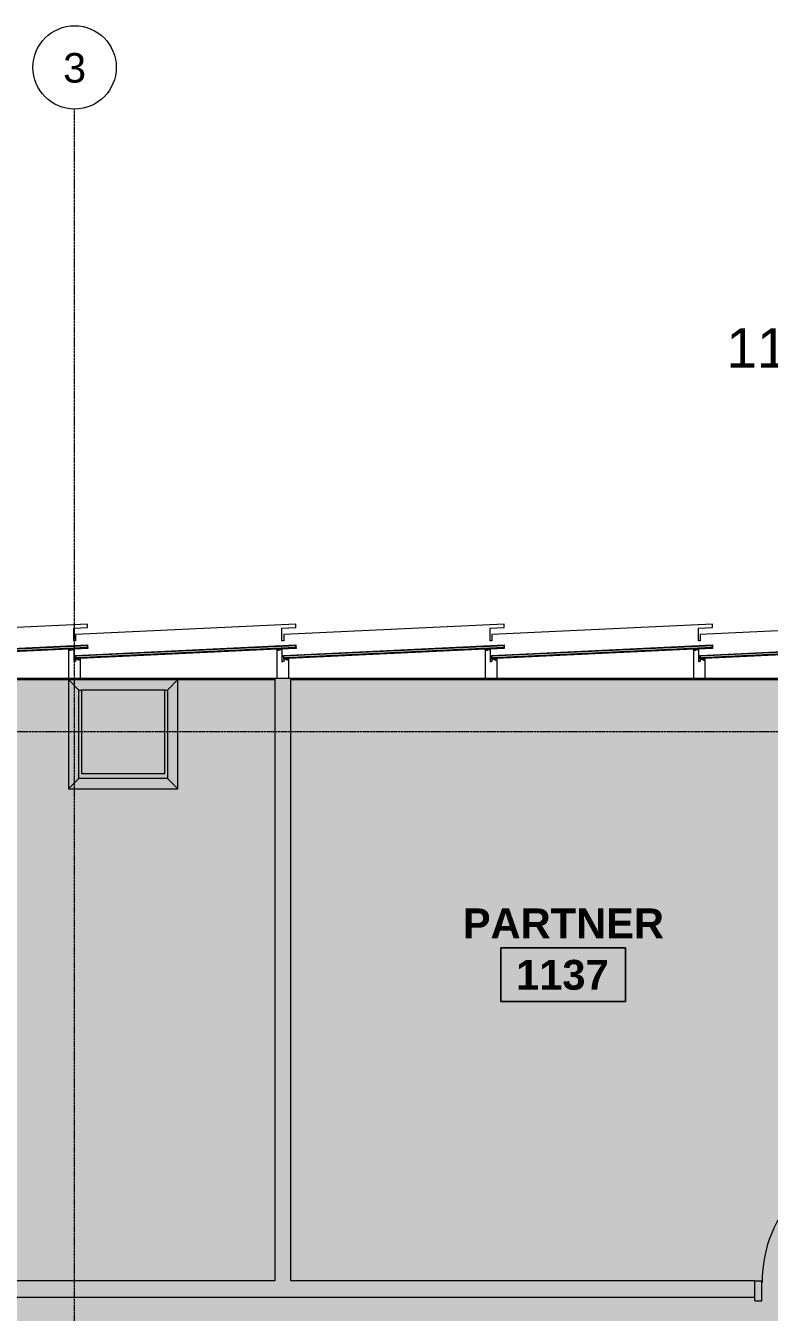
# Model space of a CAD drawing. Header units: inches. Extents: x -203 to 2070, y -968 to 768.
# Drawn here: x 580.6 to 794.9, y 397.9 to 768.5 of the extents above; entities that cross this region are included whole.
import ezdxf

# ---------------------------------------------------------------- set-up
doc = ezdxf.new("R2010")
doc.units = ezdxf.units.IN
doc.header["$MEASUREMENT"] = 0
doc.linetypes.add('Grid Line 1_2_', pattern=[0.875, 0.5, -0.125, 0.125, -0.125])
for name, color, linetype, lineweight in [('A-AREA-IDEN', 2, 'Continuous', 9), ('A-DETL-GENF', 92, 'Continuous', 9), ('A-DETL-THIN', 151, 'Continuous', 9), ('A-DOOR', 31, 'Continuous', 13), ('A-DOOR-FRAM', 31, 'Continuous', 20), ('A-Glaz-Exst', 7, 'Continuous', 9), ('A-WALL', 113, 'Continuous', 13), ('A-Wall-Exst', 7, 'Continuous', 9), ('A-WALL-PATT', 111, 'Continuous', 13), ('G-ANNO-TEXT', 231, 'Continuous', 9), ('Jenner and Block 11fl_BB_dwg', 8, 'Continuous', 9), ('S-GRID', 1, 'Continuous', 9), ('S-GRID-IDEN', 1, 'Continuous', 9)]:
    doc.layers.add(name, color=color, linetype=linetype, lineweight=lineweight)
doc.styles.add('Swis721 Lt BT', font='swissl.ttf', dxfattribs={"height": 11.352851})
doc.styles.add('Swis721 Lt BT_1', font='swissl.ttf', dxfattribs={"height": 8.514638})
doc.styles.add('Swis721 Lt BT_B', font='', dxfattribs={"height": 8.583975})
doc.styles.get('Swis721 Lt BT_B').set_extended_font_data('Swis721 Lt BT', bold=True)

# ---------------------------------------------------------------- blocks, each defined once
blk = doc.blocks.new('Single Flush - OTJ_SOLIDFLUSH_ALUM-5493998-LEVEL 11 - POWER _ SIGNAL')
at = {"layer": 'A-DOOR', "color": 8, "lineweight": 20}
for p, q in [((-7.42, 27.64), (-8.65, 26.4)), ((-8.65, 26.4), (16.67, 1.08)), ((17.91, 2.31), (-7.42, 27.64)), ((16.67, 1.08), (17.91, 2.31))]:
    blk.add_line(p, q, dxfattribs=at)
at = {"layer": 'A-DOOR', "color": 55, "lineweight": 9}
blk.add_arc((17.91, 2.31), 35.81, 135, 180.5, dxfattribs=at)
at = {"layer": 'A-DOOR-FRAM', "color": 8}
for p, q in [((-20, -3.44), (-20, 2.31)), ((-20, 2.31), (-18, 2.31)), ((-18, -3.44), (-18, 2.31)), ((18, -3.44), (18, 2.31)), ((18, 2.31), (20, 2.31)), ((20, -3.44), (20, 2.31)), ((-20, -3.44), (-18, -3.44)), ((18, -3.44), (20, -3.44))]:
    blk.add_line(p, q, dxfattribs=at)
blk = doc.blocks.new('Jenner and Block 11fl_BB_dwg_CW-60-V2-LEVEL 11 - POWER _ SIGNAL')
at = {"layer": 'A-Glaz-Exst'}
for p, q in [((12.71, 3.76), (9.71, -59.79)), ((12.2, 3.66), (9.21, -59.64)), ((12.7, 3.64), (11.95, 3.67)), ((11.38, -1.22), (11.47, -1.22)), ((11.38, -1.27), (11.46, -1.27)), ((11.51, -0.25), (11.47, -1.19)), ((11.69, -0.87), (11.49, -0.86)), ((11.67, -1.6), (11.68, -1.6)), ((11.68, -1.41), (11.69, -1.41)), ((11.68, -1.46), (11.68, -1.46)), ((11.68, -1.51), (11.68, -1.51)), ((11.68, -1.55), (11.68, -1.55)), ((11.69, -1.18), (11.7, -1.18)), ((11.69, -1.23), (11.7, -1.23)), ((11.69, -1.27), (11.69, -1.27)), ((11.69, -1.32), (11.69, -1.32)), ((11.69, -1.37), (11.69, -1.37)), ((11.7, -0.99), (11.71, -0.99)), ((11.7, -1.04), (11.7, -1.04)), ((11.7, -1.09), (11.7, -1.09)), ((11.7, -1.13), (11.7, -1.13)), ((11.71, -0.9), (11.71, -0.9)), ((11.71, -0.95), (11.71, -0.95)), ((8.67, -58.72), (8.75, -58.73)), ((8.67, -58.77), (8.75, -58.78)), ((8.94, -59.13), (8.74, -59.12)), ((8.96, -59.05), (8.97, -59.05)), ((8.96, -59.1), (8.96, -59.1)), ((8.97, -58.82), (8.98, -58.82)), ((8.97, -58.86), (8.97, -58.86)), ((8.97, -58.91), (8.97, -58.91)), ((8.97, -58.96), (8.97, -58.96)), ((8.96, -59), (8.97, -59)), ((8.98, -58.58), (8.99, -58.58)), ((8.98, -58.63), (8.99, -58.63)), ((8.98, -58.68), (8.98, -58.68)), ((8.98, -58.72), (8.98, -58.72)), ((8.98, -58.77), (8.98, -58.77)), ((8.99, -58.4), (9, -58.4)), ((8.99, -58.44), (8.99, -58.44)), ((8.99, -58.49), (8.99, -58.49)), ((8.99, -58.54), (8.99, -58.54)), ((8.96, -59.63), (9.71, -59.67))]:
    blk.add_line(p, q, dxfattribs=at)
at = {"layer": 'A-Glaz-Exst', "flags": 128}
for points in [[(9.95, -59.8), (12.95, 3.75), (12.7, 3.76), (11.95, 3.8), (11.76, -0.26), (11.7, -1.58), (9.02, -58.42), (8.96, -59.75), (9.95, -59.8)], [(14.14, 0), (14.14, -0.26), (17.76, -0.26), (17.95, 3.75), (18.96, 3.75), (15.96, -59.75), (14.14, -59.75), (14.14, -60)], [(2.96, -0.25), (3.14, -0.25), (3.14, 0)], [(11.56, -0.25), (8.14, -0.25), (8.14, 0), (8.14, -0.25)], [(2.96, -1.63), (2.96, -0.25), (2.96, -1.63), (11.5, -1.63)], [(11.44, -1.19), (11.42, -1.18), (11.42, -1.15), (11.35, -1.14), (11.32, -1.19), (11.31, -1.24), (11.32, -1.29), (11.34, -1.34), (11.41, -1.35), (11.41, -1.31), (11.44, -1.31)], [(11.49, -0.87), (11.47, -1.19), (11.41, -1.19), (11.41, -1.16), (11.38, -1.16), (11.33, -1.22), (11.32, -1.24), (11.33, -1.27), (11.37, -1.33), (11.4, -1.34), (11.4, -1.31), (11.47, -1.31), (11.46, -1.34)], [(11.45, -1.62), (11.47, -1.31), (11.45, -1.62), (11.65, -1.62)], [(8.97, -58.38), (8.71, -58.38), (2.96, -58.38), (2.96, -59.75), (2.96, -58.37)], [(8.75, -58.81), (8.71, -59.75), (8.14, -59.75), (8.14, -60)], [(8.72, -58.81), (8.7, -58.81), (8.7, -58.85), (8.62, -58.85), (8.6, -58.8), (8.6, -58.75), (8.61, -58.69), (8.63, -58.65), (8.71, -58.65), (8.71, -58.69), (8.73, -58.69)], [(8.74, -59.13), (8.75, -58.81), (8.69, -58.81), (8.68, -58.84), (8.65, -58.84), (8.61, -58.77), (8.61, -58.75), (8.62, -58.72), (8.66, -58.66), (8.69, -58.66), (8.69, -58.69), (8.76, -58.69), (8.77, -58.38)], [(8.76, -58.69), (8.77, -58.38), (8.76, -58.69), (8.76, -58.66)], [(2.96, -59.75), (3.14, -59.75), (3.14, -60)]]:
    blk.add_lwpolyline(points, dxfattribs=at)
at = {"layer": 'A-Glaz-Exst'}
for centre, radius, start, end in [((11.38, -1.25), 0.0249, 87.3555, 177.3555), ((11.38, -1.25), 0.0249, 177.3555, 267.3555), ((11.44, -1.16), 0.0305, 271.5516, 353.6896), ((11.43, -1.34), 0.0305, 1.0214, 83.1594), ((11.47, -1.25), 0.0249, 267.3555, 357.3555), ((11.47, -1.25), 0.0249, 357.3555, 87.3555), ((11.63, -0.5), 0.258, 238.8655, 297.0089), ((11.62, -0.6), 0.258, 238.8655, 297.0089), ((11.64, -0.31), 0.258, 238.8655, 297.0089), ((11.63, -0.41), 0.258, 238.8655, 297.0089), ((11.65, -0.03), 0.258, 238.8655, 297.0089), ((11.64, -0.12), 0.258, 238.8655, 297.0089), ((11.64, -0.22), 0.258, 238.8655, 297.0089), ((11.68, -1.53), 0.0234, 87.297, 267.297), ((11.67, -1.62), 0.0234, 87.297, 177.7828), ((11.67, -1.62), 0.0234, 87.297, 177.2547), ((11.69, -1.34), 0.0234, 87.297, 267.297), ((11.68, -1.44), 0.0234, 87.297, 267.297), ((11.7, -1.16), 0.0234, 87.297, 267.297), ((11.69, -1.25), 0.0234, 87.297, 267.297), ((11.68, -1.58), 0.0238, 260.3836, 353.7904), ((11.7, -0.97), 0.0234, 87.297, 267.297), ((11.7, -1.06), 0.0234, 87.297, 267.297), ((11.68, -1.48), 0.0234, 267.297, 87.297), ((11.68, -1.58), 0.0234, 15.8834, 87.297), ((11.68, -1.58), 0.0234, 267.297, 1.6464), ((11.71, -0.88), 0.0234, 175.8685, 267.297), ((11.69, -1.3), 0.0234, 267.297, 87.297), ((11.69, -1.39), 0.0234, 267.297, 87.297), ((11.71, -1.02), 0.0234, 267.297, 87.297), ((11.7, -1.11), 0.0234, 267.297, 87.297), ((11.7, -1.2), 0.0234, 267.297, 87.297), ((11.71, -0.92), 0.0234, 267.297, 87.297), ((8.67, -58.75), 0.0249, 87.3502, 177.3502), ((8.67, -58.75), 0.0249, 177.3502, 267.3502), ((8.72, -58.84), 0.0305, 1.0161, 83.1541), ((8.73, -58.66), 0.0305, 271.5463, 353.6844), ((8.83, -59.55), 0.34, 63.9852, 107.2002), ((8.75, -58.75), 0.0249, 357.3502, 87.3502), ((8.75, -58.75), 0.0249, 267.3502, 357.3502), ((8.97, -58.93), 0.0234, 87.3355, 267.3355), ((8.96, -59.03), 0.0234, 87.3355, 267.3355), ((8.96, -59.12), 0.0234, 87.3355, 193.174), ((8.98, -58.75), 0.0234, 87.3355, 267.3355), ((8.97, -58.84), 0.0234, 87.3355, 267.3355), ((8.99, -58.56), 0.0234, 87.3355, 267.3355), ((8.98, -58.65), 0.0234, 87.3355, 267.3355), ((8.96, -59.07), 0.0234, 267.3355, 87.3355), ((8.99, -58.37), 0.0234, 190.1274, 267.3355), ((8.99, -58.37), 0.0234, 190.6265, 267.3355), ((8.99, -58.47), 0.0234, 87.3355, 267.3355), ((8.97, -58.89), 0.0234, 267.3355, 87.3355), ((8.97, -58.98), 0.0234, 267.3355, 87.3355), ((8.98, -58.7), 0.0234, 267.3355, 87.3355), ((8.98, -58.79), 0.0234, 267.3355, 87.3355), ((9, -58.42), 0.0238, 0.8421, 94.2489), ((9, -58.42), 0.0234, 267.3355, 87.3355), ((8.99, -58.51), 0.0234, 267.3355, 87.3355), ((8.99, -58.61), 0.0234, 267.3355, 87.3355), ((8.83, -59.98), 0.34, 67.7305, 110.8758), ((8.83, -60.07), 0.34, 68.4686, 111.6228), ((8.83, -59.72), 0.34, 65.4949, 108.6593), ((8.83, -59.81), 0.34, 66.2438, 109.3942), ((8.83, -59.89), 0.34, 67.0021, 110.133), ((8.83, -59.64), 0.34, 64.7421, 107.928)]:
    blk.add_arc(centre, radius, start, end, dxfattribs=at)
blk = doc.blocks.new('Jenner and Block 11fl_BB_dwg_CW-60-5551899-LEVEL 11 - POWER _ SIGNAL')
at = {"layer": 'A-Glaz-Exst'}
for p, q in [((12.71, 3.76), (9.71, -59.79)), ((12.2, 3.66), (9.21, -59.64)), ((12.7, 3.64), (11.95, 3.67)), ((3.32, -1.63), (11.5, -1.63)), ((11.38, -1.22), (11.47, -1.22)), ((11.38, -1.27), (11.46, -1.27)), ((11.51, -0.25), (11.47, -1.19)), ((11.69, -0.87), (11.49, -0.86)), ((11.67, -1.6), (11.68, -1.6)), ((11.68, -1.41), (11.69, -1.41)), ((11.68, -1.46), (11.68, -1.46)), ((11.68, -1.51), (11.68, -1.51)), ((11.68, -1.55), (11.68, -1.55)), ((11.69, -1.18), (11.7, -1.18)), ((11.69, -1.23), (11.7, -1.23)), ((11.69, -1.27), (11.69, -1.27)), ((11.69, -1.32), (11.69, -1.32)), ((11.69, -1.37), (11.69, -1.37)), ((11.7, -0.99), (11.71, -0.99)), ((11.7, -1.04), (11.7, -1.04)), ((11.7, -1.09), (11.7, -1.09)), ((11.7, -1.13), (11.7, -1.13)), ((11.71, -0.9), (11.71, -0.9)), ((11.71, -0.95), (11.71, -0.95)), ((8.67, -58.72), (8.75, -58.73)), ((8.67, -58.77), (8.75, -58.78)), ((8.94, -59.13), (8.74, -59.12)), ((8.96, -59.05), (8.97, -59.05)), ((8.96, -59.1), (8.96, -59.1)), ((8.97, -58.82), (8.98, -58.82)), ((8.97, -58.86), (8.97, -58.86)), ((8.97, -58.91), (8.97, -58.91)), ((8.97, -58.96), (8.97, -58.96)), ((8.96, -59), (8.97, -59)), ((8.98, -58.58), (8.99, -58.58)), ((8.98, -58.63), (8.99, -58.63)), ((8.98, -58.68), (8.98, -58.68)), ((8.98, -58.72), (8.98, -58.72)), ((8.98, -58.77), (8.98, -58.77)), ((8.99, -58.4), (9, -58.4)), ((8.99, -58.44), (8.99, -58.44)), ((8.99, -58.49), (8.99, -58.49)), ((8.99, -58.54), (8.99, -58.54)), ((8.96, -59.63), (9.71, -59.67))]:
    blk.add_line(p, q, dxfattribs=at)
at = {"layer": 'A-Glaz-Exst', "flags": 128}
for points in [[(9.95, -59.8), (12.95, 3.75), (12.7, 3.76), (11.95, 3.8), (11.76, -0.26), (11.7, -1.58), (9.02, -58.42), (8.96, -59.75), (9.95, -59.8)], [(14.14, 0), (14.14, -0.26), (17.76, -0.26), (17.95, 3.75), (18.96, 3.75), (15.96, -59.75), (14.14, -59.75), (14.14, -60)], [(11.56, -0.25), (8.14, -0.25), (8.14, 0), (8.14, -0.25)], [(11.44, -1.19), (11.42, -1.18), (11.42, -1.15), (11.35, -1.14), (11.32, -1.19), (11.31, -1.24), (11.32, -1.29), (11.34, -1.34), (11.41, -1.35), (11.41, -1.31), (11.44, -1.31)], [(11.49, -0.87), (11.47, -1.19), (11.41, -1.19), (11.41, -1.16), (11.38, -1.16), (11.33, -1.22), (11.32, -1.24), (11.33, -1.27), (11.37, -1.33), (11.4, -1.34), (11.4, -1.31), (11.47, -1.31), (11.46, -1.34)], [(11.45, -1.62), (11.47, -1.31), (11.45, -1.62), (11.65, -1.62)], [(8.97, -58.38), (8.71, -58.38), (2.96, -58.38), (2.96, -59.75), (2.96, -58.37)], [(8.75, -58.81), (8.71, -59.75), (8.14, -59.75), (8.14, -60)], [(8.72, -58.81), (8.7, -58.81), (8.7, -58.85), (8.62, -58.85), (8.6, -58.8), (8.6, -58.75), (8.61, -58.69), (8.63, -58.65), (8.71, -58.65), (8.71, -58.69), (8.73, -58.69)], [(8.74, -59.13), (8.75, -58.81), (8.69, -58.81), (8.68, -58.84), (8.65, -58.84), (8.61, -58.77), (8.61, -58.75), (8.62, -58.72), (8.66, -58.66), (8.69, -58.66), (8.69, -58.69), (8.76, -58.69), (8.77, -58.38)], [(8.76, -58.69), (8.77, -58.38), (8.76, -58.69), (8.76, -58.66)], [(2.96, -59.75), (3.14, -59.75), (3.14, -60)]]:
    blk.add_lwpolyline(points, dxfattribs=at)
at = {"layer": 'A-Glaz-Exst'}
for centre, radius, start, end in [((11.38, -1.25), 0.0249, 87.3555, 177.3555), ((11.38, -1.25), 0.0249, 177.3555, 267.3555), ((11.44, -1.16), 0.0305, 271.5516, 353.6896), ((11.43, -1.34), 0.0305, 1.0214, 83.1594), ((11.47, -1.25), 0.0249, 267.3555, 357.3555), ((11.47, -1.25), 0.0249, 357.3555, 87.3555), ((11.63, -0.5), 0.258, 238.8655, 297.0089), ((11.62, -0.6), 0.258, 238.8655, 297.0089), ((11.64, -0.31), 0.258, 238.8655, 297.0089), ((11.63, -0.41), 0.258, 238.8655, 297.0089), ((11.65, -0.03), 0.258, 238.8655, 297.0089), ((11.64, -0.12), 0.258, 238.8655, 297.0089), ((11.64, -0.22), 0.258, 238.8655, 297.0089), ((11.68, -1.53), 0.0234, 87.297, 267.297), ((11.67, -1.62), 0.0234, 87.297, 177.7828), ((11.67, -1.62), 0.0234, 87.297, 177.2547), ((11.69, -1.34), 0.0234, 87.297, 267.297), ((11.68, -1.44), 0.0234, 87.297, 267.297), ((11.7, -1.16), 0.0234, 87.297, 267.297), ((11.69, -1.25), 0.0234, 87.297, 267.297), ((11.68, -1.58), 0.0238, 260.3836, 353.7904), ((11.7, -0.97), 0.0234, 87.297, 267.297), ((11.7, -1.06), 0.0234, 87.297, 267.297), ((11.68, -1.48), 0.0234, 267.297, 87.297), ((11.68, -1.58), 0.0234, 15.8834, 87.297), ((11.68, -1.58), 0.0234, 267.297, 1.6464), ((11.71, -0.88), 0.0234, 175.8685, 267.297), ((11.69, -1.3), 0.0234, 267.297, 87.297), ((11.69, -1.39), 0.0234, 267.297, 87.297), ((11.71, -1.02), 0.0234, 267.297, 87.297), ((11.7, -1.11), 0.0234, 267.297, 87.297), ((11.7, -1.2), 0.0234, 267.297, 87.297), ((11.71, -0.92), 0.0234, 267.297, 87.297), ((8.67, -58.75), 0.0249, 87.3502, 177.3502), ((8.67, -58.75), 0.0249, 177.3502, 267.3502), ((8.72, -58.84), 0.0305, 1.0161, 83.1541), ((8.73, -58.66), 0.0305, 271.5463, 353.6844), ((8.83, -59.55), 0.34, 63.9852, 107.2002), ((8.75, -58.75), 0.0249, 357.3502, 87.3502), ((8.75, -58.75), 0.0249, 267.3502, 357.3502), ((8.97, -58.93), 0.0234, 87.3355, 267.3355), ((8.96, -59.03), 0.0234, 87.3355, 267.3355), ((8.96, -59.12), 0.0234, 87.3355, 193.174), ((8.98, -58.75), 0.0234, 87.3355, 267.3355), ((8.97, -58.84), 0.0234, 87.3355, 267.3355), ((8.99, -58.56), 0.0234, 87.3355, 267.3355), ((8.98, -58.65), 0.0234, 87.3355, 267.3355), ((8.96, -59.07), 0.0234, 267.3355, 87.3355), ((8.99, -58.37), 0.0234, 190.1274, 267.3355), ((8.99, -58.37), 0.0234, 190.6265, 267.3355), ((8.99, -58.47), 0.0234, 87.3355, 267.3355), ((8.97, -58.89), 0.0234, 267.3355, 87.3355), ((8.97, -58.98), 0.0234, 267.3355, 87.3355), ((8.98, -58.7), 0.0234, 267.3355, 87.3355), ((8.98, -58.79), 0.0234, 267.3355, 87.3355), ((9, -58.42), 0.0238, 0.8421, 94.2489), ((9, -58.42), 0.0234, 267.3355, 87.3355), ((8.99, -58.51), 0.0234, 267.3355, 87.3355), ((8.99, -58.61), 0.0234, 267.3355, 87.3355), ((8.83, -59.98), 0.34, 67.7305, 110.8758), ((8.83, -60.07), 0.34, 68.4686, 111.6228), ((8.83, -59.72), 0.34, 65.4949, 108.6593), ((8.83, -59.81), 0.34, 66.2438, 109.3942), ((8.83, -59.89), 0.34, 67.0021, 110.133), ((8.83, -59.64), 0.34, 64.7421, 107.928)]:
    blk.add_arc(centre, radius, start, end, dxfattribs=at)
blk = doc.blocks.new('Jenner and Block 11fl_BB_dwg_CW-60-V1-LEVEL 11 - POWER _ SIGNAL')
at = {"layer": 'A-Glaz-Exst'}
for p, q in [((12.71, 3.76), (9.71, -59.79)), ((12.2, 3.66), (9.21, -59.64)), ((12.7, 3.64), (11.95, 3.67)), ((11.38, -1.22), (11.47, -1.22)), ((11.38, -1.27), (11.46, -1.27)), ((11.51, -0.25), (11.47, -1.19)), ((11.69, -0.87), (11.49, -0.86)), ((11.67, -1.6), (11.68, -1.6)), ((11.68, -1.41), (11.69, -1.41)), ((11.68, -1.46), (11.68, -1.46)), ((11.68, -1.51), (11.68, -1.51)), ((11.68, -1.55), (11.68, -1.55)), ((11.69, -1.18), (11.7, -1.18)), ((11.69, -1.23), (11.7, -1.23)), ((11.69, -1.27), (11.69, -1.27)), ((11.69, -1.32), (11.69, -1.32)), ((11.69, -1.37), (11.69, -1.37)), ((11.7, -0.99), (11.71, -0.99)), ((11.7, -1.04), (11.7, -1.04)), ((11.7, -1.09), (11.7, -1.09)), ((11.7, -1.13), (11.7, -1.13)), ((11.71, -0.9), (11.71, -0.9)), ((11.71, -0.95), (11.71, -0.95)), ((8.67, -58.72), (8.75, -58.73)), ((8.67, -58.77), (8.75, -58.78)), ((8.94, -59.13), (8.74, -59.12)), ((8.96, -59.05), (8.97, -59.05)), ((8.96, -59.1), (8.96, -59.1)), ((8.97, -58.82), (8.98, -58.82)), ((8.97, -58.86), (8.97, -58.86)), ((8.97, -58.91), (8.97, -58.91)), ((8.97, -58.96), (8.97, -58.96)), ((8.96, -59), (8.97, -59)), ((8.98, -58.58), (8.99, -58.58)), ((8.98, -58.63), (8.99, -58.63)), ((8.98, -58.68), (8.98, -58.68)), ((8.98, -58.72), (8.98, -58.72)), ((8.98, -58.77), (8.98, -58.77)), ((8.99, -58.4), (9, -58.4)), ((8.99, -58.44), (8.99, -58.44)), ((8.99, -58.49), (8.99, -58.49)), ((8.99, -58.54), (8.99, -58.54)), ((8.96, -59.63), (9.71, -59.67))]:
    blk.add_line(p, q, dxfattribs=at)
at = {"layer": 'A-Glaz-Exst', "flags": 128}
for points in [[(9.95, -59.8), (12.95, 3.75), (12.7, 3.76), (11.95, 3.8), (11.76, -0.26), (11.7, -1.58), (9.02, -58.42), (8.96, -59.75), (9.95, -59.8)], [(14.14, 0), (14.14, -0.26), (17.76, -0.26), (17.95, 3.75), (18.96, 3.75), (15.96, -59.75), (14.14, -59.75), (14.14, -60)], [(2.96, -0.25), (3.14, -0.25), (3.14, 0)], [(11.56, -0.25), (8.14, -0.25), (8.14, 0), (8.14, -0.25)], [(2.96, -1.63), (2.96, -0.25), (2.96, -1.63), (11.5, -1.63)], [(11.44, -1.19), (11.42, -1.18), (11.42, -1.15), (11.35, -1.14), (11.32, -1.19), (11.31, -1.24), (11.32, -1.29), (11.34, -1.34), (11.41, -1.35), (11.41, -1.31), (11.44, -1.31)], [(11.49, -0.87), (11.47, -1.19), (11.41, -1.19), (11.41, -1.16), (11.38, -1.16), (11.33, -1.22), (11.32, -1.24), (11.33, -1.27), (11.37, -1.33), (11.4, -1.34), (11.4, -1.31), (11.47, -1.31), (11.46, -1.34)], [(11.45, -1.62), (11.47, -1.31), (11.45, -1.62), (11.65, -1.62)], [(8.97, -58.38), (8.71, -58.38), (3.32, -58.38)], [(8.75, -58.81), (8.71, -59.75), (8.14, -59.75), (8.14, -60)], [(8.72, -58.81), (8.7, -58.81), (8.7, -58.85), (8.62, -58.85), (8.6, -58.8), (8.6, -58.75), (8.61, -58.69), (8.63, -58.65), (8.71, -58.65), (8.71, -58.69), (8.73, -58.69)], [(8.74, -59.13), (8.75, -58.81), (8.69, -58.81), (8.68, -58.84), (8.65, -58.84), (8.61, -58.77), (8.61, -58.75), (8.62, -58.72), (8.66, -58.66), (8.69, -58.66), (8.69, -58.69), (8.76, -58.69), (8.77, -58.38)], [(8.76, -58.69), (8.77, -58.38), (8.76, -58.69), (8.76, -58.66)]]:
    blk.add_lwpolyline(points, dxfattribs=at)
at = {"layer": 'A-Glaz-Exst'}
for centre, radius, start, end in [((11.38, -1.25), 0.0249, 87.3555, 177.3555), ((11.38, -1.25), 0.0249, 177.3555, 267.3555), ((11.44, -1.16), 0.0305, 271.5516, 353.6896), ((11.43, -1.34), 0.0305, 1.0214, 83.1594), ((11.47, -1.25), 0.0249, 267.3555, 357.3555), ((11.47, -1.25), 0.0249, 357.3555, 87.3555), ((11.63, -0.5), 0.258, 238.8655, 297.0089), ((11.62, -0.6), 0.258, 238.8655, 297.0089), ((11.64, -0.31), 0.258, 238.8655, 297.0089), ((11.63, -0.41), 0.258, 238.8655, 297.0089), ((11.65, -0.03), 0.258, 238.8655, 297.0089), ((11.64, -0.12), 0.258, 238.8655, 297.0089), ((11.64, -0.22), 0.258, 238.8655, 297.0089), ((11.68, -1.53), 0.0234, 87.297, 267.297), ((11.67, -1.62), 0.0234, 87.297, 177.7828), ((11.67, -1.62), 0.0234, 87.297, 177.2547), ((11.69, -1.34), 0.0234, 87.297, 267.297), ((11.68, -1.44), 0.0234, 87.297, 267.297), ((11.7, -1.16), 0.0234, 87.297, 267.297), ((11.69, -1.25), 0.0234, 87.297, 267.297), ((11.68, -1.58), 0.0238, 260.3836, 353.7904), ((11.7, -0.97), 0.0234, 87.297, 267.297), ((11.7, -1.06), 0.0234, 87.297, 267.297), ((11.68, -1.48), 0.0234, 267.297, 87.297), ((11.68, -1.58), 0.0234, 15.8834, 87.297), ((11.68, -1.58), 0.0234, 267.297, 1.6464), ((11.71, -0.88), 0.0234, 175.8685, 267.297), ((11.69, -1.3), 0.0234, 267.297, 87.297), ((11.69, -1.39), 0.0234, 267.297, 87.297), ((11.71, -1.02), 0.0234, 267.297, 87.297), ((11.7, -1.11), 0.0234, 267.297, 87.297), ((11.7, -1.2), 0.0234, 267.297, 87.297), ((11.71, -0.92), 0.0234, 267.297, 87.297), ((8.67, -58.75), 0.0249, 87.3502, 177.3502), ((8.67, -58.75), 0.0249, 177.3502, 267.3502), ((8.72, -58.84), 0.0305, 1.0161, 83.1541), ((8.73, -58.66), 0.0305, 271.5463, 353.6844), ((8.83, -59.55), 0.34, 63.9852, 107.2002), ((8.75, -58.75), 0.0249, 357.3502, 87.3502), ((8.75, -58.75), 0.0249, 267.3502, 357.3502), ((8.97, -58.93), 0.0234, 87.3355, 267.3355), ((8.96, -59.03), 0.0234, 87.3355, 267.3355), ((8.96, -59.12), 0.0234, 87.3355, 193.174), ((8.98, -58.75), 0.0234, 87.3355, 267.3355), ((8.97, -58.84), 0.0234, 87.3355, 267.3355), ((8.99, -58.56), 0.0234, 87.3355, 267.3355), ((8.98, -58.65), 0.0234, 87.3355, 267.3355), ((8.96, -59.07), 0.0234, 267.3355, 87.3355), ((8.99, -58.37), 0.0234, 190.1274, 267.3355), ((8.99, -58.37), 0.0234, 190.6265, 267.3355), ((8.99, -58.47), 0.0234, 87.3355, 267.3355), ((8.97, -58.89), 0.0234, 267.3355, 87.3355), ((8.97, -58.98), 0.0234, 267.3355, 87.3355), ((8.98, -58.7), 0.0234, 267.3355, 87.3355), ((8.98, -58.79), 0.0234, 267.3355, 87.3355), ((9, -58.42), 0.0238, 0.8421, 94.2489), ((9, -58.42), 0.0234, 267.3355, 87.3355), ((8.99, -58.51), 0.0234, 267.3355, 87.3355), ((8.99, -58.61), 0.0234, 267.3355, 87.3355), ((8.83, -59.98), 0.34, 67.7305, 110.8758), ((8.83, -60.07), 0.34, 68.4686, 111.6228), ((8.83, -59.72), 0.34, 65.4949, 108.6593), ((8.83, -59.81), 0.34, 66.2438, 109.3942), ((8.83, -59.89), 0.34, 67.0021, 110.133), ((8.83, -59.64), 0.34, 64.7421, 107.928)]:
    blk.add_arc(centre, radius, start, end, dxfattribs=at)
blk = doc.blocks.new('Jenner and Block 11fl_BB_dwg-4752473-LEVEL 11 - POWER _ SIGNAL')
at = {"layer": 'A-Glaz-Exst'}
for p, q in [((477.05, 580.15), (652.42, 580.15)), ((657.05, 580.15), (832.42, 580.15))]:
    blk.add_line(p, q, dxfattribs=at)
at = {"layer": 'A-Wall-Exst'}
blk.add_line((620.73, 577.15), (621.48, 577.15), dxfattribs=at)
at = {"layer": 'A-Wall-Exst', "flags": 128}
blk.add_lwpolyline([(592.98, 580.15), (592.98, 548.65), (624.48, 548.65), (624.48, 580.15)], close=True, dxfattribs=at)
blk.add_lwpolyline([(621.48, 577.15), (621.48, 551.65), (595.98, 551.65), (595.98, 577.15), (596.73, 577.15)], dxfattribs=at)
at = {"layer": 'A-WALL-PATT', "color": 7, "lineweight": 9, "flags": 128}
for points in [[(592.98, 580.15), (595.98, 577.15)], [(621.48, 577.15), (624.48, 580.15)], [(595.98, 551.65), (592.98, 548.65)], [(621.48, 551.65), (624.48, 548.65)]]:
    blk.add_lwpolyline(points, close=True, dxfattribs=at)
at = {"extrusion": (0, 0, -1), "zscale": -1, "rotation": 90.00000000000001}
for name, p in [('Jenner and Block 11fl_BB_dwg_CW-60-V2-LEVEL 11 - POWER _ SIGNAL', (-594.73, 577.19)), ('Jenner and Block 11fl_BB_dwg_CW-60-5551899-LEVEL 11 - POWER _ SIGNAL', (-654.73, 577.19)), ('Jenner and Block 11fl_BB_dwg_CW-60-V1-LEVEL 11 - POWER _ SIGNAL', (-714.73, 577.19)), ('Jenner and Block 11fl_BB_dwg_CW-60-V2-LEVEL 11 - POWER _ SIGNAL', (-774.73, 577.19)), ('Jenner and Block 11fl_BB_dwg_CW-60-5551899-LEVEL 11 - POWER _ SIGNAL', (-834.73, 577.19))]:
    blk.add_blockref(name, p, dxfattribs=at)
blk = doc.blocks.new('Room Tag - Room Name and Number-3379422-LEVEL 11 - POWER _ SIGNAL')
at = {"layer": 'A-AREA-IDEN'}
for p, q in [((-0.1881, -0.1636), (-0.1881, -0.0018)), ((-0.1881, -0.0018), (0.1869, -0.0018)), ((0.1869, -0.0018), (-0.1881, -0.0018)), ((-0.1881, -0.0018), (-0.1881, -0.1636)), ((0.1869, -0.0018), (0.1869, -0.1636)), ((0.1869, -0.1636), (0.1869, -0.0018)), ((0.1869, -0.1636), (-0.1881, -0.1636)), ((-0.1881, -0.1636), (0.1869, -0.1636))]:
    blk.add_line(p, q, dxfattribs=at)
blk = doc.blocks.new('Grid - Grid Head - Circle-50561-LEVEL 11 - POWER _ SIGNAL')
at = {"layer": 'S-GRID-IDEN'}
blk.add_circle((0, 0), 0.125, dxfattribs=at)

msp = doc.modelspace()

# ---------------------------------------------------------------- hatches: boundary and pattern name
at = {"layer": 'A-DETL-GENF'}
h = msp.add_hatch(color=9, dxfattribs=at)
h.paths.add_polyline_path([(660.98, -433.44), (660.98, -376.94), (625.46, -376.94), (625.46, -433.44), (656.69, -433.44)], flags=0)
h.paths.add_polyline_path([(131.76, -847.99), (290.55, -780.58), (225.58, -627.57), (209.01, -634.6), (202.64, -619.58), (206.9, -617.78), (211.46, -628.54), (296.14, -592.58), (297.95, -596.84), (229.84, -625.76), (294.8, -778.77), (401.29, -733.56), (336.32, -580.55), (334.77, -581.21), (332.96, -576.95), (428.69, -536.31), (430.5, -540.56), (340.58, -578.74), (405.55, -731.76), (515.31, -685.15), (511.69, -685.15), (511.69, -619.4), (491.89, -619.4), (491.89, -612.4), (492.01, -612.4), (492.01, -532.94), (471.73, -532.94), (471.73, -523.06), (467.32, -524.93), (465.51, -520.68), (471.73, -518.03), (471.73, -508.94), (497.51, -508.94), (497.51, -514.94), (499.01, -514.94), (499.01, -612.4), (658.19, -612.4), (718.26, -586.9), (718.26, -514.94), (537.51, -514.94), (537.51, -508.94), (555.67, -508.94), (555.67, -394.75), (560.67, -394.75), (560.67, -437.31), (560.17, -437.31), (560.17, -441.94), (560.67, -441.94), (560.67, -498.09), (619.48, -498.09), (619.48, -477.94), (626.48, -477.94), (626.48, -500.46), (758.11, -500.46), (758.07, -433.94), (693.48, -433.94), (693.48, -433.44), (696.98, -433.43), (696.98, -376.94), (661.48, -376.94), (661.48, -433.44), (660.98, -433.44), (660.98, -433.94), (625.46, -433.94), (625.46, -441.94), (600.17, -441.94), (600.17, -437.31), (620.83, -437.31), (620.83, -304.37), (601.17, -304.37), (601.17, -299.75), (634.61, -299.75), (634.61, -356.95), (665.48, -356.95), (665.48, -344.95), (665.98, -344.95), (665.98, -356.95), (696.98, -356.95), (696.98, -299.95), (699.23, -299.95), (699.23, -300.45), (697.48, -300.45), (697.48, -356.95), (733.48, -356.95), (733.48, -300.45), (731.73, -300.45), (731.73, -299.95), (757.71, -299.95), (757.71, -300.45), (733.98, -300.45), (733.98, -356.95), (794.21, -356.95), (794.21, -300.45), (790.21, -300.45), (790.21, -299.95), (794.21, -299.95), (794.21, -230.99), (634.98, -230.99), (634.98, -254.99), (560.67, -254.98), (560.67, -299.75), (561.17, -299.75), (561.17, -304.37), (560.67, -304.37), (560.67, -346.75), (555.67, -346.75), (555.67, -249.98), (575.84, -249.98), (575.84, -200.84), (587.09, -200.84), (587.09, -243.74), (630.36, -243.74), (630.36, -224.99), (674.86, -224.99), (674.86, -160.84), (555.74, -160.84), (555.74, 0.66), (596.73, 0.66), (596.73, -16.34), (638.73, -16.34), (638.73, 0.66), (700.73, 0.66), (700.73, -16.34), (742.73, -16.34), (742.73, 0.66), (804.73, 0.66), (804.73, -16.34), (846.73, -16.34), (846.73, 0.66), (908.73, 0.66), (908.73, -16.34), (950.73, -16.34), (950.73, 0.66), (993.73, 0.66), (993.73, -121.34), (980.11, -121.34), (980.11, -122.59), (769.74, -122.59), (769.74, -217.72), (962.61, -217.72), (962.61, -199.94), (988.73, -199.94), (988.73, -160.97), (993.73, -160.97), (993.73, -227.33), (967.61, -227.33), (967.61, -227.44), (962.61, -227.44), (962.61, -224.72), (800.21, -224.72), (800.21, -303.86), (962.61, -303.86), (962.61, -267.44), (967.61, -267.44), (967.61, -342.44), (968.74, -342.44), (968.74, -337.81), (970.74, -337.81), (970.74, -342.44), (1010.74, -342.44), (1010.74, -337.81), (1090.73, -337.81), (1090.73, -342.44), (1178.73, -342.44), (1178.73, -337.81), (1330.73, -337.81), (1330.73, -342.44), (1247.36, -342.44), (1247.36, -499.31), (1266.73, -499.31), (1266.73, -523.31), (1247.36, -523.31), (1247.36, -524.65), (1372.42, -524.65), (1372.42, -342.44), (1370.73, -342.44), (1370.73, -337.81), (1378.73, -337.81), (1378.73, -342.44), (1377.05, -342.44), (1377.05, -524.65), (1492.42, -524.65), (1492.42, -342.44), (1418.73, -342.44), (1418.73, -337.81), (1497.05, -337.81), (1497.05, -372.91), (1498.73, -372.91), (1498.73, -377.54), (1497.05, -377.54), (1497.05, -524.65), (1723.7, -524.65), (1723.7, -372.91), (1723.3, -372.91), (1723.3, -377.54), (1538.73, -377.54), (1538.73, -372.91), (1552.42, -372.91), (1552.42, 120.98), (1556.17, 120.98), (1556.17, -1.34), (1582.73, -1.34), (1582.73, -12.96), (1723.7, -12.96), (1723.7, 162.67), (1556.17, 162.67), (1556.17, 160.98), (1552.42, 160.98), (1552.42, 168.98), (1556.17, 168.98), (1556.17, 167.29), (1723.7, 167.29), (1723.7, 284.95), (1723.3, 284.95), (1723.3, 338.96), (1556.17, 338.96), (1556.17, 208.98), (1552.42, 208.98), (1552.42, 343.59), (1723.3, 343.59), (1723.3, 351.59), (1732.42, 351.59), (1732.42, 355.59), (1737.05, 355.59), (1737.05, 351.59), (1910.23, 351.59), (1910.23, 580.43), (1737.05, 580.43), (1737.05, 395.59), (1732.42, 395.59), (1732.42, 418.96), (1730.73, 418.96), (1730.73, 423.59), (1732.42, 423.59), (1732.42, 580.43), (1617.05, 580.43), (1617.05, 406.96), (1661.42, 406.96), (1661.42, 423.59), (1690.73, 423.59), (1690.73, 418.96), (1666.05, 418.96), (1666.05, 402.34), (1610.73, 402.34), (1610.73, 406.96), (1612.42, 406.96), (1612.42, 580.43), (1497.05, 580.43), (1497.05, 406.96), (1570.73, 406.96), (1570.73, 402.34), (1418.73, 402.34), (1418.73, 406.96), (1492.42, 406.96), (1492.42, 580.43), (1377.05, 580.43), (1377.05, 406.96), (1378.73, 406.96), (1378.73, 402.34), (1298.73, 402.34), (1298.73, 406.96), (1372.42, 406.96), (1372.42, 580.43), (1257.05, 580.43), (1257.05, 577.15), (1266.73, 577.15), (1266.73, 553.15), (1257.05, 553.15), (1257.05, 406.96), (1258.73, 406.96), (1258.73, 402.34), (1250.73, 402.34), (1250.73, 406.96), (1252.42, 406.96), (1252.42, 553.15), (1242.73, 553.15), (1242.73, 577.15), (1252.42, 577.15), (1252.42, 580.43), (1137.05, 580.43), (1137.05, 406.96), (1210.73, 406.96), (1210.73, 402.34), (998.73, 402.34), (998.73, 406.96), (1132.42, 406.96), (1132.42, 580.43), (957.05, 580.43), (957.05, 577.15), (966.73, 577.15), (966.73, 553.15), (957.05, 553.15), (957.05, 406.96), (958.73, 406.96), (958.73, 402.34), (950.73, 402.34), (950.73, 406.96), (952.42, 406.96), (952.42, 553.15), (942.73, 553.15), (942.73, 577.15), (952.42, 577.15), (952.42, 580.43), (837.05, 580.43), (837.05, 406.96), (910.73, 406.96), (910.73, 402.34), (830.73, 402.34), (830.73, 406.96), (832.42, 406.96), (832.42, 580.43), (657.05, 580.43), (657.05, 406.96), (790.73, 406.96), (790.73, 402.34), (518.73, 402.34), (518.73, 406.96), (652.42, 406.96), (652.42, 580.43), (477.05, 580.43), (477.05, 406.96), (478.73, 406.96), (478.73, 402.34), (470.73, 402.34), (470.73, 406.96), (472.42, 406.96), (472.42, 580.43), (357.05, 580.43), (357.05, 406.96), (430.73, 406.96), (430.73, 402.34), (278.73, 402.34), (278.73, 406.96), (352.42, 406.96), (352.42, 580.43), (237.05, 580.43), (237.05, 577.15), (246.73, 577.15), (246.73, 553.15), (237.05, 553.15), (237.05, 406.96), (238.73, 406.96), (238.73, 402.34), (230.73, 402.34), (230.73, 406.96), (232.42, 406.96), (232.42, 553.15), (222.73, 553.15), (222.73, 577.15), (232.42, 577.15), (232.42, 580.43), (117.05, 580.43), (117.05, 406.96), (190.73, 406.96), (190.73, 402.34), (112.42, 402.34), (112.42, 418.96), (110.73, 418.96), (110.73, 423.59), (112.42, 423.59), (112.42, 580.43), (-120.35, 580.43), (-120.35, 406.96), (52.42, 406.96), (52.42, 423.59), (70.73, 423.59), (70.73, 418.96), (57.05, 418.96), (57.05, 328.65), (52.42, 328.65), (52.42, 402.34), (-120.35, 402.34), (-120.35, 286.96), (52.42, 286.96), (52.42, 288.65), (57.05, 288.65), (57.05, 280.65), (52.42, 280.65), (52.42, 282.34), (-120.35, 282.34), (-120.35, 166.96), (52.42, 166.96), (52.42, 240.65), (57.05, 240.65), (57.05, 160.65), (52.42, 160.65), (52.42, 162.34), (-120.35, 162.34), (-120.35, 0.55), (-80.76, 0.55), (-80.76, -13.04), (52.42, -13.04), (52.45, 120.65), (57.05, 120.65), (57.05, -19.35), (52.42, -19.35), (52.42, -17.66), (-80.76, -17.66), (-80.76, -30.95), (-120.35, -30.95), (-120.35, -193.04), (52.42, -193.04), (52.42, -59.35), (57.05, -59.35), (57.05, -218.77), (71.25, -252.22), (66.99, -254.03), (52.42, -219.71), (52.42, -197.66), (-120.35, -197.66), (-120.35, -254.17), (-75.11, -360.73), (83.67, -293.32), (82.62, -290.84), (86.88, -289.04), (141.98, -418.82), (137.73, -420.63), (85.48, -297.58), (-73.3, -364.99), (-4.77, -526.42), (-2.44, -525.43), (-6.07, -516.89), (16.02, -507.51), (19.65, -516.05), (154.02, -459), (153.36, -457.45), (157.61, -455.64), (160.74, -463.01), (156.48, -464.81), (155.82, -463.26), (21.46, -520.31), (25.4, -529.6), (3.31, -538.98), (-0.64, -529.69), (-2.96, -530.67), (42.33, -637.33), (201.11, -569.92), (172.12, -501.63), (176.37, -499.83), (207.17, -572.37), (190.6, -579.41), (191.26, -580.96), (187.01, -582.77), (186.35, -581.21), (44.13, -641.59), (118.32, -816.32)], flags=0)
h.paths.add_polyline_path([(225.76, -805.76), (216.38, -783.67), (238.47, -774.29), (247.85, -796.38), (232.98, -802.69)], flags=0)
h.paths.add_polyline_path([(446.67, -711.97), (437.29, -689.88), (459.38, -680.5), (468.76, -702.59), (455.33, -708.29)], flags=0)
h.paths.add_polyline_path([(516.31, -684.73), (892.28, -525.1), (744.73, -525.1), (744.73, -532.94), (725.26, -532.94), (725.26, -561.42), (744.73, -561.42), (744.73, -585.42), (725.26, -585.42), (725.26, -591.53), (659.62, -619.4), (590.81, -619.4), (590.81, -647.06), (516.73, -647.06), (516.73, -643.56), (587.31, -643.56), (587.31, -619.4), (516.31, -619.4), (516.31, -647.06)], flags=0)
h.paths.add_polyline_path([(259.55, -539.27), (242.89, -500.03), (350.11, -454.51), (225.01, -159.89), (118.32, -205.39), (108.25, -181.68), (108.25, 0.59), (112.87, 0.59), (112.87, -27.03), (206.42, -27.03), (206.42, 0.59), (264.73, 0.59), (264.73, -4.04), (263.05, -4.04), (263.05, -31.65), (237.05, -31.65), (237.05, -151.81), (370.42, -151.81), (370.42, -4.04), (304.73, -4.04), (304.73, 0.59), (498.05, 0.59), (498.05, -98.13), (493.42, -98.13), (493.42, -4.04), (375.05, -4.04), (375.05, -151.81), (493.42, -151.81), (493.42, -138.13), (498.05, -138.13), (498.05, -157.13), (493.42, -157.13), (493.42, -156.44), (432.05, -156.44), (432.05, -196.81), (493.42, -196.81), (493.42, -196.13), (498.05, -196.13), (498.05, -296.13), (493.42, -296.13), (493.42, -229.44), (466.42, -229.44), (466.42, -201.44), (306.4, -201.44), (306.4, -156.44), (237.05, -156.44), (237.05, -179.26), (304.36, -337.81), (493.42, -337.81), (493.42, -336.13), (498.05, -336.13), (498.05, -448.88), (416.5, -483.5), (414.7, -479.24), (493.42, -445.81), (493.42, -342.44), (306.32, -342.44), (372.09, -497.33), (377.88, -494.87), (379.69, -499.13), (370.67, -502.95), (356.99, -470.74), (283.74, -501.84), (293.51, -524.85), (259.81, -539.16)], flags=0)
h.paths.add_polyline_path([(259.81, -534.13), (287.44, -522.4), (274.4, -491.68), (246.77, -503.41), (249.74, -510.4), (271.83, -501.02), (281.21, -523.11), (259.11, -532.49), (259.55, -533.51)], flags=0)
h.paths.add_polyline_path([(967.61, -524.65), (967.61, -523.31), (943.94, -523.31), (943.94, -499.31), (967.61, -499.31), (967.61, -457.44), (946.48, -457.44), (946.48, -308.86), (800.21, -308.86), (800.21, -362.95), (764.11, -362.95), (764.11, -514.94), (744.73, -514.94), (744.73, -520.1), (942.73, -520.1), (942.73, -524.65), (963.74, -524.65)], flags=0)
h.paths.add_polyline_path([(1566.73, -523.31), (1542.73, -523.31), (1542.73, -499.31), (1566.73, -499.31)], flags=0)
h.paths.add_polyline_path([(619.48, -508.94), (758.11, -508.94), (758.11, -505.09), (560.67, -505.09), (560.67, -508.94), (584.66, -508.94)], flags=0)
h.paths.add_polyline_path([(281.93, -497.58), (355.19, -466.48), (351.91, -458.77), (278.66, -489.87), (279.43, -491.68)], flags=0)
h.paths.add_polyline_path([(962.61, -452.44), (962.61, -308.86), (951.48, -308.86), (951.48, -452.44)], flags=0)
h.paths.add_polyline_path([(624.19, -433.94), (625.46, -433.94), (625.46, -433.44), (624.19, -433.44)], flags=0)
h.paths.add_polyline_path([(758.11, -433.44), (758.11, -376.94), (697.48, -376.94), (697.48, -433.44), (758.07, -433.44)], flags=0)
h.paths.add_polyline_path([(697.48, -370.94), (758.11, -370.94), (758.11, -362.95), (625.46, -362.95), (625.46, -370.94), (696.98, -370.94)], flags=0)
h.paths.add_polyline_path([(625.46, -356.95), (631.11, -356.95), (631.11, -304.37), (625.46, -304.37), (625.46, -342.44)], flags=0)
h.paths.add_polyline_path([(1374.73, -277.17), (1374.73, -276.11), (1372.42, -276.11), (1372.42, -163.17), (1340.73, -163.17), (1340.73, -158.54), (1372.42, -158.54), (1372.42, -4.04), (1283.05, -4.04), (1283.05, -33.04), (1272.05, -33.04), (1272.05, -158.54), (1304.73, -158.54), (1304.73, -163.17), (1122.73, -163.17), (1122.73, -158.54), (1159.42, -158.54), (1159.42, -156.86), (1164.05, -156.86), (1164.05, -158.54), (1267.42, -158.54), (1267.42, -33.04), (1223.42, -33.04), (1223.42, -4.04), (1164.05, -4.04), (1164.05, -116.86), (1159.42, -116.86), (1159.42, -97.17), (1037.92, -97.17), (1037.92, -90.86), (1042.55, -90.86), (1042.55, -92.54), (1159.42, -92.54), (1159.42, -4.04), (1042.55, -4.04), (1042.55, -50.86), (1037.92, -50.86), (1037.92, 0.59), (1491.05, 0.59), (1491.05, -5.73), (1486.42, -5.73), (1486.42, -4.04), (1377.05, -4.04), (1377.05, -103.21), (1486.42, -103.21), (1486.42, -45.73), (1491.05, -45.73), (1491.05, -277.17), (1377.05, -277.17)], flags=0)
h.paths.add_polyline_path([(1042.55, -276.86), (1037.92, -276.86), (1037.92, -158.54), (1086.73, -158.54), (1086.73, -163.17), (1042.55, -163.17), (1042.55, -254.39)], flags=0)
h.paths.add_polyline_path([(766.24, -224.99), (766.24, -205.94), (679.48, -205.94), (679.48, -224.99), (739.47, -224.99)], flags=0)
h.paths.add_polyline_path([(794.21, -224.99), (794.21, -224.72), (769.74, -224.72), (769.74, -224.99)], flags=0)
h.paths.add_polyline_path([(471.05, -224.81), (471.73, -224.81), (471.73, -201.44), (471.05, -201.44), (471.05, -216.75)], flags=0)
h.paths.add_polyline_path([(967.61, -222.33), (968.13, -222.33), (968.13, -204.94), (967.61, -204.94), (967.61, -217.72)], flags=0)
h.paths.add_polyline_path([(694.01, -201.31), (766.24, -201.31), (766.24, -119.34), (679.48, -119.34), (679.48, -201.31), (680.61, -201.31)], flags=0)
h.paths.add_polyline_path([(370.42, -196.81), (427.42, -196.81), (427.42, -156.44), (311.03, -156.44), (311.03, -196.81), (352.43, -196.81)], flags=0)
h.paths.add_polyline_path([(232.42, -168.37), (232.42, -157.68), (228.58, -159.32), (231.55, -166.31)], flags=0)
h.paths.add_polyline_path([(1107.1, -164.92), (1086.83, -164.92), (1086.83, -163.17), (1122.64, -163.18), (1122.64, -164.92)], flags=0)
h.paths.add_polyline_path([(1317.1, -164.92), (1304.83, -164.92), (1304.83, -163.17), (1340.64, -163.17), (1340.64, -164.92), (1318.85, -164.92)], flags=0)
h.paths.add_polyline_path([(668.23, -146.84), (668.23, -111.34), (771.73, -111.34), (771.73, -24.34), (569.74, -24.34), (569.74, -146.84), (584.66, -146.84)], flags=0)
h.paths.add_polyline_path([(979.73, -111.34), (979.73, -24.34), (776.36, -24.34), (776.36, -111.34), (894.29, -111.34)], flags=0)
h.paths.add_polyline_path([(1268.73, -28.41), (1278.42, -28.41), (1278.42, -4.04), (1268.73, -4.04), (1268.73, -24.72)], flags=0)
h.paths.add_polyline_path([(1228.05, -28.41), (1240.73, -28.41), (1240.73, -4.04), (1228.05, -4.04), (1228.05, -24.72)], flags=0)
h.paths.add_polyline_path([(-117.9, -27.45), (-84.26, -27.45), (-84.26, -27.34), (-117.75, -27.34), (-117.75, -17.66), (-120.35, -17.66), (-120.35, -27.45)], flags=0)
h.paths.add_polyline_path([(248.73, -27.03), (258.42, -27.03), (258.42, -4.04), (248.73, -4.04), (248.73, -17.34)], flags=0)
h.paths.add_polyline_path([(211.05, -27.03), (220.73, -27.03), (220.73, -4.04), (211.05, -4.04)], flags=0)
h.paths.add_polyline_path([(-117.75, -13.04), (-117.75, -2.95), (-120.35, -2.95), (-120.35, -13.04)], flags=0)
h.paths.add_polyline_path([(224.73, 71.96), (108.25, 71.96), (108.25, 131.87), (112.87, 131.87), (112.87, 76.59), (224.73, 76.59), (224.73, 173.56), (112.87, 173.56), (112.87, 171.87), (108.25, 171.87), (108.25, 178.18), (224.73, 178.18), (224.73, 343.34), (108.25, 343.34), (108.25, 347.96), (229.36, 347.96), (229.36, 226.59), (378.42, 226.59), (378.42, 347.96), (576.05, 347.96), (576.05, 221.96), (558.48, 221.96), (558.48, 76.59), (574.73, 76.59), (574.73, 71.96), (430.42, 71.96), (430.42, 101.59), (435.05, 101.59), (435.05, 76.59), (554.98, 76.59), (554.98, 221.96), (396.05, 221.96), (396.05, 146.59), (432.73, 146.59), (432.73, 141.96), (354.73, 141.96), (354.73, 146.59), (378.73, 146.59), (378.73, 221.96), (266.05, 221.96), (266.05, 219.52), (259.44, 219.52), (259.19, 219.77), (256.3, 219.76), (256.3, 219.52), (256.05, 219.52), (256.05, 219.77), (230.3, 219.77), (230.3, 219.52), (229.36, 219.52), (229.36, 184.99), (230.3, 184.99), (230.3, 184.77), (256.05, 184.77), (256.05, 184.99), (256.23, 184.99), (256.23, 184.77), (259.25, 184.77), (259.47, 184.99), (266.05, 184.99), (266.05, 181.49), (236.48, 181.49), (236.48, 76.59), (352.42, 76.59), (352.43, 101.59), (357.05, 101.59), (357.05, 71.96), (229.36, 71.96)], flags=0)
h.paths.add_polyline_path([(1278.42, 72.66), (1238.11, 72.66), (1238.11, 102.28), (1242.73, 102.28), (1242.73, 77.28), (1354.98, 77.28), (1354.98, 179.48), (1328.64, 179.48), (1328.64, 182.98), (1362.42, 182.98), (1362.42, 217.96), (1218.73, 217.96), (1218.73, 144.59), (1242.73, 144.59), (1242.73, 139.96), (1174.11, 139.96), (1174.11, 144.59), (1202.11, 144.59), (1202.11, 217.96), (1042.73, 217.96), (1042.73, 77.28), (1174.11, 77.28), (1174.11, 102.28), (1178.73, 102.28), (1178.73, 72.66), (1038.11, 72.66), (1038.11, 95.96), (1033.42, 95.96), (1033.42, 100.59), (1038.11, 100.59), (1038.11, 217.96), (764.05, 217.96), (764.05, 79.66), (977.11, 79.66), (977.11, 100.59), (993.42, 100.59), (993.42, 95.96), (981.73, 95.96), (981.73, 79.66), (986.42, 79.66), (986.42, 72.66), (759.42, 72.66), (759.42, 104.84), (646.42, 104.84), (646.42, 294.15), (666.05, 294.15), (666.05, 109.46), (726.05, 109.46), (726.05, 294.15), (759.42, 294.15), (759.42, 343.59), (766.73, 343.59), (766.73, 338.96), (764.05, 338.96), (764.05, 222.59), (898.86, 222.59), (898.86, 338.96), (806.73, 338.96), (806.73, 343.59), (995.73, 343.59), (995.73, 338.96), (902.61, 338.96), (902.61, 222.59), (1038.11, 222.59), (1038.11, 338.96), (1035.73, 338.96), (1035.73, 343.59), (1042.73, 343.59), (1042.73, 222.59), (1362.42, 222.59), (1362.42, 343.59), (1491.05, 343.59), (1491.05, 177.23), (1486.42, 177.23), (1486.42, 178.92), (1367.05, 178.92), (1367.05, 77.28), (1486.42, 77.28), (1486.42, 137.23), (1491.05, 137.23), (1491.05, 72.66), (1279.19, 72.66)], flags=0)
h.paths.add_polyline_path([(229.36, 76.59), (232.98, 76.59), (232.98, 181.49), (229.36, 181.49), (229.36, 76.73)], flags=0)
h.paths.add_polyline_path([(1358.48, 77.28), (1362.42, 77.28), (1362.42, 179.48), (1358.48, 179.48), (1358.48, 77.43)], flags=0)
h.paths.add_polyline_path([(758.57, 109.46), (759.42, 109.46), (759.42, 289.52), (730.67, 289.52), (730.67, 109.46), (739.47, 109.46)], flags=0)
h.paths.add_polyline_path([(651.05, 109.46), (661.42, 109.46), (661.42, 289.52), (651.05, 289.52), (651.05, 117.6)], flags=0)
h.paths.add_polyline_path([(1206.73, 144.59), (1214.11, 144.59), (1214.11, 217.96), (1206.73, 217.96), (1206.73, 145.78)], flags=0)
h.paths.add_polyline_path([(383.36, 146.59), (391.42, 146.59), (391.42, 221.96), (383.36, 221.96), (383.36, 188.63)], flags=0)
h.paths.add_polyline_path([(862.23, 195.56), (862.23, 195.56), (862.03, 195.62)], flags=0)
h.paths.add_polyline_path([(891.23, 195.56), (891.23, 195.56), (891.03, 195.62)], flags=0)
h.paths.add_polyline_path([(1556.17, 553.15), (1542.73, 553.15), (1542.73, 577.15), (1566.73, 577.15), (1566.73, 553.15), (1563.48, 553.15)], flags=0)
h.paths.add_polyline_path([(620.73, 553.15), (596.73, 553.15), (596.73, 577.15), (620.73, 577.15)], flags=0)
h.paths.add_polyline_path([(-39.27, 553.15), (-39.27, 577.15), (-15.27, 577.15), (-15.27, 553.15), (-38.61, 553.15)], flags=0)
h = msp.add_hatch(color=7, dxfattribs=at)
h.paths.add_polyline_path([(464.83, -720.82), (893.53, -538.81), (1016.23, -538.81), (1016.23, -524.94), (892.67, -524.94), (457.06, -709.88), (459.54, -715.74), (462.19, -714.61)], flags=0)
h.paths.add_polyline_path([(3.31, -538.98), (25.4, -529.6), (16.02, -507.51), (-6.07, -516.89), (-0.14, -530.86)], flags=0)
h.paths.add_polyline_path([(1737.17, -538.81), (1737.17, -496.55), (1730.17, -496.55), (1730.17, -494.3), (1723.7, -494.3), (1723.7, -524.65), (1674.68, -524.65), (1674.68, -531.81), (1676.23, -531.81), (1676.23, -538.81), (1723.7, -538.81)], flags=0)
h.paths.add_polyline_path([(492.01, -532.94), (492.17, -532.94), (492.17, -512), (471.73, -512), (471.73, -532.94), (474.25, -532.94)], flags=0)
h.paths.add_polyline_path([(259.11, -532.49), (281.21, -523.11), (271.83, -501.02), (249.74, -510.4), (255.13, -523.11)], flags=0)
h.paths.add_polyline_path([(471.73, -225.31), (494.81, -225.31), (494.81, -201.31), (471.73, -201.31), (471.73, -224.96)], flags=0)
h.paths.add_polyline_path([(979.73, -121.34), (993.73, -121.34), (993.73, 0.66), (950.73, 0.66), (950.73, -16.34), (908.73, -16.34), (908.73, 0.66), (846.73, 0.66), (846.73, -16.34), (804.73, -16.34), (804.73, 0.66), (742.73, 0.66), (742.73, -16.34), (700.73, -16.34), (700.73, 0.66), (638.73, 0.66), (638.73, -16.34), (596.73, -16.34), (596.73, 0.66), (569.74, 0.66), (569.74, -24.34), (979.73, -24.34), (979.73, -111.34)], flags=0)
h.paths.add_polyline_path([(1556.36, -29.34), (1582.73, -29.34), (1582.73, -1.34), (1556.36, -1.34), (1556.36, -29.26)], flags=0)
h.paths.add_polyline_path([(1242.73, -29.34), (1268.73, -29.34), (1268.73, -3.4), (1240.73, -3.4), (1240.73, -29.34)], flags=0)
h.paths.add_polyline_path([(237.05, -29.34), (248.73, -29.34), (248.73, -1.34), (220.73, -1.34), (220.73, -29.34), (232.42, -29.34)], flags=0)
h.paths.add_polyline_path([(-117.75, -27.34), (-84.26, -27.34), (-84.26, -2.95), (-117.75, -2.95), (-117.75, -17.66)], flags=0)
h.paths.add_polyline_path([(1737.17, 284.95), (1737.17, 337.71), (1772.13, 337.71), (1772.13, 351.59), (1723.3, 351.57), (1723.3, 284.95), (1730.29, 284.95)], flags=0)
h.paths.add_polyline_path([(1910.23, 337.71), (1924.09, 337.71), (1924.09, 580.15), (1910.23, 580.15), (1910.23, 351.59), (1889.03, 351.59), (1889.03, 337.71)], flags=0)
h.paths.add_polyline_path([(1556.17, 553.15), (1566.73, 553.15), (1566.73, 577.15), (1542.73, 577.15), (1542.73, 553.15)], flags=0)
h.paths.add_polyline_path([(1252.42, 553.15), (1266.73, 553.15), (1266.73, 577.15), (1242.73, 577.15), (1242.73, 553.15)], flags=0)
h.paths.add_polyline_path([(952.42, 553.15), (966.73, 553.15), (966.73, 577.15), (942.73, 577.15), (942.73, 553.15)], flags=0)
h.paths.add_polyline_path([(596.73, 553.15), (620.73, 553.15), (620.73, 577.15), (596.73, 577.15)], flags=0)
h.paths.add_polyline_path([(232.42, 553.15), (246.73, 553.15), (246.73, 577.15), (222.73, 577.15), (222.73, 553.15)], flags=0)
h.paths.add_polyline_path([(-39.27, 553.15), (-15.27, 553.15), (-15.27, 577.15), (-39.27, 577.15)], flags=0)
at = {"layer": 'A-WALL-PATT', "lineweight": 9}
msp.add_hatch(color=7, dxfattribs=at).paths.add_polyline_path([(657.05, 406.96), (657.05, 580.51), (652.42, 580.51), (652.42, 406.96)], flags=0)
h = msp.add_hatch(color=7, dxfattribs=at)
h.paths.add_polyline_path([(1661.42, 402.34), (1661.42, 406.96), (1610.73, 406.96), (1610.73, 402.34), (1617.05, 402.34)], flags=0)
h.paths.add_polyline_path([(1436.16, 402.34), (1570.73, 402.34), (1570.73, 406.96), (1418.73, 406.96), (1418.73, 402.34)], flags=0)
h.paths.add_polyline_path([(1378.73, 402.34), (1378.73, 406.96), (1298.73, 406.96), (1298.73, 402.34), (1377.05, 402.34)], flags=0)
h.paths.add_polyline_path([(1257.05, 402.34), (1258.73, 402.34), (1258.73, 406.96), (1250.73, 406.96), (1250.73, 402.34), (1252.42, 402.34)], flags=0)
h.paths.add_polyline_path([(1203.93, 402.34), (1210.73, 402.34), (1210.73, 406.96), (998.73, 406.96), (998.73, 402.34)], flags=0)
h.paths.add_polyline_path([(950.73, 402.34), (958.73, 402.34), (958.73, 406.96), (950.73, 406.96)], flags=0)
h.paths.add_polyline_path([(902.61, 402.34), (910.73, 402.34), (910.73, 406.96), (830.73, 406.96), (830.73, 402.34), (898.86, 402.34)], flags=0)
h.paths.add_polyline_path([(584.66, 402.34), (790.73, 402.34), (790.73, 406.96), (518.73, 406.96), (518.73, 402.34)], flags=0)
h.paths.add_polyline_path([(478.73, 402.34), (478.73, 406.96), (470.73, 406.96), (470.73, 402.34), (477.05, 402.34)], flags=0)
h.paths.add_polyline_path([(354.42, 402.34), (430.73, 402.34), (430.73, 406.96), (278.73, 406.96), (278.73, 402.34), (352.43, 402.34)], flags=0)
h.paths.add_polyline_path([(232.42, 402.34), (238.73, 402.34), (238.73, 406.96), (230.73, 406.96), (230.73, 402.34)], flags=0)
h.paths.add_polyline_path([(190.73, 402.34), (190.73, 406.96), (117.05, 406.96), (117.05, 402.34)], flags=0)

# ---------------------------------------------------------------- linework, layer by layer
at = {"layer": 'A-DETL-THIN'}
for p, q in [((652.42, 580.43), (477.05, 580.43)), ((832.42, 580.43), (657.05, 580.43)), ((620.73, 577.15), (596.73, 577.15)), ((596.73, 577.15), (596.73, 553.15)), ((620.73, 553.15), (620.73, 577.15)), ((596.73, 553.15), (620.73, 553.15))]:
    msp.add_line(p, q, dxfattribs=at)
at = {"layer": 'A-WALL', "color": 8, "lineweight": 20}
for p, q in [((652.42, 580.51), (652.42, 406.96)), ((657.05, 580.51), (652.42, 580.51)), ((657.05, 406.96), (657.05, 580.51)), ((652.42, 406.96), (518.73, 406.96)), ((790.73, 406.96), (657.05, 406.96)), ((790.73, 402.34), (790.73, 406.96)), ((518.73, 402.34), (790.73, 402.34))]:
    msp.add_line(p, q, dxfattribs=at)
at = {"layer": 'S-GRID', "linetype": 'Grid Line 1_2_'}
for p, q in [((594.73, -968.26), (594.73, 744.46)), ((-203.03, 565.19), (2046, 565.19))]:
    msp.add_line(p, q, dxfattribs=at)

# ---------------------------------------------------------------- block references
at = {"layer": 'A-AREA-IDEN', "xscale": 95.99999999999994, "yscale": 95.99999999999994, "zscale": 95.99999999999994}
msp.add_blockref('Room Tag - Room Name and Number-3379422-LEVEL 11 - POWER _ SIGNAL', (735.55, 503.11), dxfattribs=at)
at = {"layer": 'A-DOOR', "color": 135}
msp.add_blockref('Single Flush - OTJ_SOLIDFLUSH_ALUM-5493998-LEVEL 11 - POWER _ SIGNAL', (810.73, 404.65), dxfattribs=at)
at = {"layer": 'Jenner and Block 11fl_BB_dwg', "color": 7}
msp.add_blockref('Jenner and Block 11fl_BB_dwg-4752473-LEVEL 11 - POWER _ SIGNAL', (0, 0), dxfattribs=at)
at = {"layer": 'S-GRID-IDEN', "xscale": 95.99999999999994, "yscale": 95.99999999999994, "zscale": 95.99999999999994}
msp.add_blockref('Grid - Grid Head - Circle-50561-LEVEL 11 - POWER _ SIGNAL', (594.73, 756.46), dxfattribs=at)

# ---------------------------------------------------------------- texts
at = {"layer": 'A-AREA-IDEN', "char_height": 8.584, "attachment_point": 2, "line_spacing_factor": 0.998538, "style": 'Swis721 Lt BT_B'}
for s, insert, width in [('PARTNER', (735.56, 514.25), 62.748), ('1137', (735.27, 499.43), 30.672)]:
    msp.add_mtext(s, dxfattribs=dict(at, insert=insert, width=width))
at = {"layer": 'G-ANNO-TEXT', "color": 7, "insert": (782.51, 681.35), "char_height": 11.3529, "width": 110.016, "attachment_point": 1, "line_spacing_factor": 1.00667, "style": 'Swis721 Lt BT'}
msp.add_mtext('11TH ST. NW', dxfattribs=at)

# ---------------------------------------------------------------- next in the draw order: texts
at = {"layer": 'S-GRID-IDEN', "insert": (594.73, 760.59), "char_height": 8.51, "width": 7.56, "attachment_point": 2, "line_spacing_factor": 1.00667, "style": 'Swis721 Lt BT_1', "bg_fill": 3, "box_fill_scale": 1.25, "bg_fill_color": 0, "bg_fill_transparency": 0}
msp.add_mtext('3', dxfattribs=at)

doc.saveas('drawing.dxf')
